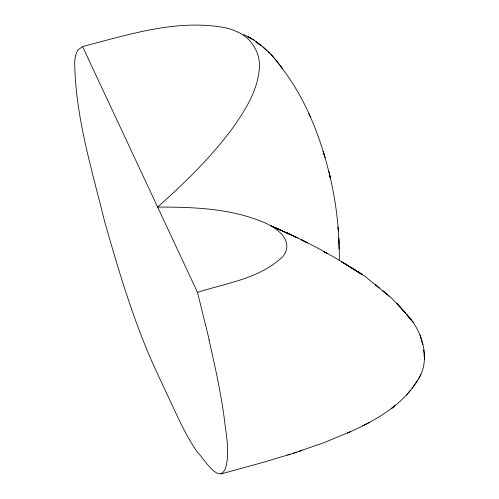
<?xml version="1.0" encoding="UTF-8"?>
<svg xmlns="http://www.w3.org/2000/svg" width="499" height="499" viewBox="0 0 499 499"><rect width="100%" height="100%" fill="white"/><g stroke="black" fill="none" stroke-linecap="round" stroke-linejoin="round"><path stroke-width="0.75" d="M339.245 249.07L338.734 238.11L339.538 260.247M411.538 320.258L406.498 314.314C422.665 330.937 431.604 360.309 417.295 380.793C401.483 406.361 374.044 421.268 347.354 433.07M420.938 374.418L418.561 378.704M417.295 380.793L412.099 388.284M410.44 390.405L406.329 395.108M82.56 46.526L197.504 292.352C226.378 283.07 260.11 278.623 282.752 256.598A40.55 20.821 -11.8 0 0 286.145 250.766C290.094 237.867 276.321 228.162 266.21 223.433C232.291 208.333 194.205 207.041 157.634 207.085C185.204 182.453 211.963 156.486 233.788 126.515C245.701 109.424 257.316 90.65 259.28 69.43C261.014 53.749 251.739 37.936 237.231 31.811A73.11 37.544 -11.8 0 0 226.028 27.888C177.7 18.55 128.967 34.581 82.56 46.526L77.47 50.443L75.599 55.327A285.802 29.46 74.6 0 0 74.688 62.256C75.343 116.142 91.591 168.469 104.335 220.421C119.118 272.392 134.487 324.581 157.428 373.651L178.898 419.565C184.368 430.818 190.244 441.952 197.448 452.194C203.224 457.496 219.61 486.525 225.822 467.151C229.977 451.002 225.953 434.205 224.207 417.994C220.708 391.665 214.838 365.73 209.019 339.831M362.636 425.872L369.285 422.422M350.248 431.785L323.739 442.75L293.431 453.229M299.151 451.352L302.095 450.404M220.901 473.988L262.574 462.523L290.356 454.196M287.561 455.094L296.3 452.3M276.09 228.074L289.832 234.243M271.063 225.841L291.878 235.247L274.325 227.207M287.748 233.332L286.482 232.74C312.231 244.254 336.844 258.158 360.503 273.483L357.633 271.656L362.049 274.406L351.302 267.701M298.003 238.042L289.414 234.118L295.701 236.975L293.93 236.152M243.562 34.506L253.985 40.12L260.665 45.347L255.956 41.523M271.431 225.96L278.448 229.284L272.922 226.658M248.028 36.726L251.54 38.666L248.028 36.726L249.363 37.425M250.841 38.236L249.45 37.475L253.985 40.12M350.155 267.021L341.609 261.838L364.962 276.315L389.619 296.543M352.02 268.181L357.078 271.313M258.794 43.787L256.823 42.303L261.987 46.114L269.816 53.225M387.212 294.497L382.833 290.873C394.522 299.749 403.965 311.083 413.266 322.335M379.452 287.954L375.441 284.661L377.562 286.407M385.24 292.851L387.442 294.697M261.987 46.114L266.846 50.343M270.994 54.453L276.359 60.522L282.378 68.606L280.712 66.448C306.049 98.933 321.131 138.435 330.382 178.255L328.916 171.375M268.362 51.759L272.323 55.801L280.22 65.55M408.157 316.272L411.625 320.377M308.794 113.541L310.709 117.614M325.211 157.753L323.127 151.478L324.082 154.397M420.127 335.191L422.653 344.628M197.504 292.352L205.407 324.481M329.683 175.049C333.999 193.425 337.062 212.15 338.384 230.993L338.072 227.351L339.039 243.088M423.657 349.893L424.237 355.132M424.381 357.209L424.2 355.032L424.506 359.243M205.563 324.706A184.549 19.692 74.6 0 1 209.187 340.131M394.884 405.712L391.971 408.107L394.884 405.712M307.434 242.87L301.271 239.726L307.434 242.87M326.826 253.18L323.489 251.446L326.826 253.18M399.924 306.86L396.961 303.679L405.575 313.191L399.924 306.86"/></g></svg>
